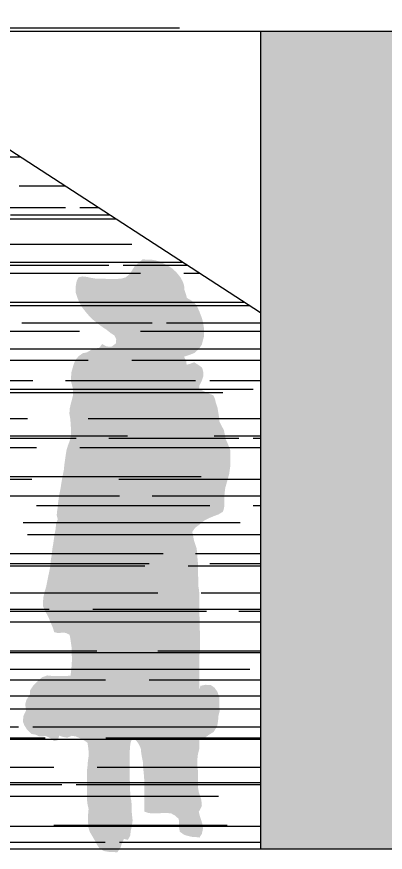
# Model space of a CAD drawing. Header units: millimetres. Extents: x 589 to 1175, y -455 to -172.
# Drawn here: x 1036.403 to 1037.481, y -327.483 to -325.036 of the extents above; entities that cross this region are included whole.
import ezdxf

# ---------------------------------------------------------------- set-up
doc = ezdxf.new("R2010")
doc.units = ezdxf.units.MM
for name, color, linetype in [('pohled', 4, 'Continuous'), ('SRAFA', 251, 'Continuous'), ('srafa fasada', 253, 'Continuous'), ('stafaz', 252, 'Continuous'), ('ZDIVO', 1, 'Continuous')]:
    doc.layers.add(name, color=color, linetype=linetype)

msp = doc.modelspace()

# ---------------------------------------------------------------- hatches: boundary and pattern name
at = {"layer": 'pohled'}
h = msp.add_hatch(dxfattribs=at)
h.set_pattern_fill('AR-RROOF', color=256, style=0)
h.paths.add_polyline_path([(1039.9164, -323.923), (1041.8964, -323.923), (1041.8964, -325.073), (1043.2664, -325.073), (1043.2664, -321.2706), (1039.1664, -321.2706), (1039.1664, -323.373), (1032.7164, -323.373), (1032.7164, -321.2706), (1029.9664, -321.2706), (1029.9664, -325.073), (1039.1664, -325.073), (1039.9164, -325.073)])
at = {"layer": 'SRAFA'}
h = msp.add_hatch(dxfattribs=at)
h.set_pattern_fill('AR-RROOF', color=256, scale=0.005, style=0)
h.paths.add_polyline_path([(1037.1164, -327.473), (1037.1164, -325.9027), (1035.8446, -325.0784), (1032.4135, -325.073), (1032.4135, -327.473)])
at = {"layer": 'srafa fasada'}
msp.add_hatch(color=256, dxfattribs=at).paths.add_polyline_path([(1039.1664, -325.0784), (1037.1164, -325.0784), (1037.1164, -327.473), (1039.1664, -327.473)])
at = {"layer": 'stafaz'}
msp.add_hatch(color=256, dxfattribs=at).paths.add_polyline_path([(1036.9342, -326.6874), (1036.9335, -326.671), (1036.9335, -326.66), (1036.9335, -326.6484), (1036.9329, -326.6347), (1036.9315, -326.6189), (1036.9308, -326.6059), (1036.9287, -326.5909), (1036.9246, -326.5792), (1036.9212, -326.5682), (1036.9192, -326.5573), (1036.9164, -326.5443), (1036.9246, -326.5326), (1036.9383, -326.5224), (1036.952, -326.5107), (1036.963, -326.5052), (1036.9794, -326.4984), (1036.9938, -326.4929), (1037.0061, -326.4854), (1037.0096, -326.4744), (1037.0103, -326.4628), (1037.0103, -326.4491), (1037.0109, -326.4319), (1037.013, -326.4155), (1037.0178, -326.3991), (1037.0246, -326.3744), (1037.026, -326.3634), (1037.0281, -326.3491), (1037.0281, -326.3367), (1037.0281, -326.321), (1037.0281, -326.3066), (1037.0212, -326.2881), (1037.0144, -326.273), (1037.0116, -326.2586), (1037.0089, -326.2463), (1037.002, -326.2333), (1036.9959, -326.221), (1036.9952, -326.21), (1036.9924, -326.1936), (1036.9904, -326.1812), (1036.9856, -326.1669), (1036.9829, -326.1552), (1036.9781, -326.1443), (1036.9664, -326.1401), (1036.95, -326.1326), (1036.9376, -326.1264), (1036.9376, -326.1155), (1036.9445, -326.1018), (1036.9493, -326.0874), (1036.9486, -326.0758), (1036.9452, -326.0634), (1036.9342, -326.0552), (1036.9219, -326.0477), (1036.9109, -326.0518), (1036.9, -326.0552), (1036.8986, -326.0436), (1036.8924, -326.0312), (1036.9075, -326.0264), (1036.9233, -326.0203), (1036.9363, -326.0079), (1036.9445, -325.9956), (1036.9472, -325.9847), (1036.9507, -325.9723), (1036.9507, -325.9614), (1036.9507, -325.9477), (1036.9486, -325.9347), (1036.9459, -325.9223), (1036.9418, -325.9107), (1036.937, -325.8984), (1036.9308, -325.8847), (1036.9226, -325.8737), (1036.9116, -325.8655), (1036.9007, -325.8593), (1036.8979, -325.8484), (1036.8938, -325.8367), (1036.8924, -325.8223), (1036.8883, -325.8107), (1036.8815, -325.7984), (1036.8698, -325.784), (1036.8568, -325.7723), (1036.8445, -325.7641), (1036.8335, -325.7586), (1036.8205, -325.7525), (1036.8075, -325.749), (1036.7959, -325.747), (1036.7828, -325.747), (1036.7712, -325.7463), (1036.7479, -325.7662), (1036.7411, -325.7771), (1036.7342, -325.7881), (1036.7219, -325.799), (1036.7096, -325.8025), (1036.6945, -325.8038), (1036.6815, -325.8038), (1036.6705, -325.8038), (1036.6589, -325.8031), (1036.6459, -325.8031), (1036.6328, -325.8025), (1036.6198, -325.8004), (1036.6075, -325.7977), (1036.5952, -325.7963), (1036.5835, -325.799), (1036.578, -325.81), (1036.5753, -325.8251), (1036.5753, -325.8436), (1036.5801, -325.8586), (1036.5849, -325.8703), (1036.5924, -325.8847), (1036.6041, -325.8997), (1036.6164, -325.9141), (1036.6274, -325.9244), (1036.6411, -325.9353), (1036.6541, -325.9449), (1036.6657, -325.9525), (1036.6774, -325.9621), (1036.6883, -325.9689), (1036.6938, -325.9799), (1036.6931, -325.9922), (1036.6794, -326.0025), (1036.665, -326.0011), (1036.6527, -325.9942), (1036.6445, -326.0052), (1036.6328, -326.0073), (1036.6219, -326.0107), (1036.6075, -326.0189), (1036.5965, -326.021), (1036.5835, -326.0299), (1036.5733, -326.0429), (1036.5685, -326.0566), (1036.563, -326.0758), (1036.5616, -326.0915), (1036.5616, -326.1045), (1036.565, -326.1162), (1036.5678, -326.1285), (1036.5678, -326.1422), (1036.5643, -326.1566), (1036.5602, -326.1717), (1036.5575, -326.1847), (1036.5568, -326.1991), (1036.5589, -326.21), (1036.5602, -326.223), (1036.5609, -326.2347), (1036.5616, -326.2484), (1036.5616, -326.26), (1036.5575, -326.2785), (1036.5527, -326.2908), (1036.5486, -326.3039), (1036.5465, -326.3162), (1036.5445, -326.3299), (1036.5424, -326.3449), (1036.5404, -326.3641), (1036.5363, -326.384), (1036.5335, -326.4004), (1036.5308, -326.4176), (1036.5267, -326.4381), (1036.5239, -326.458), (1036.5226, -326.473), (1036.5205, -326.4847), (1036.5198, -326.4956), (1036.5226, -326.5073), (1036.5178, -326.521), (1036.5164, -326.5361), (1036.5137, -326.5498), (1036.5116, -326.5648), (1036.5096, -326.5785), (1036.5068, -326.595), (1036.5048, -326.6135), (1036.502, -326.6292), (1036.5006, -326.647), (1036.4972, -326.6641), (1036.4945, -326.6758), (1036.4911, -326.6929), (1036.489, -326.7039), (1036.4842, -326.7203), (1036.4808, -326.7354), (1036.4794, -326.7498), (1036.4794, -326.7621), (1036.4856, -326.7758), (1036.4952, -326.7936), (1036.502, -326.81), (1036.5089, -326.8265), (1036.5123, -326.8381), (1036.5246, -326.8409), (1036.5356, -326.8395), (1036.5465, -326.8402), (1036.5575, -326.8457), (1036.5602, -326.8607), (1036.563, -326.8813), (1036.5637, -326.9039), (1036.5643, -326.9148), (1036.5637, -326.932), (1036.5616, -326.9532), (1036.5602, -326.9655), (1036.5486, -326.9662), (1036.5308, -326.9662), (1036.5171, -326.9662), (1036.5061, -326.9662), (1036.4917, -326.9648), (1036.4767, -326.9703), (1036.465, -326.9806), (1036.4513, -326.9943), (1036.4417, -327.0087), (1036.4417, -327.0196), (1036.4308, -327.0368), (1036.4274, -327.0498), (1036.4301, -327.0669), (1036.4226, -327.0827), (1036.4205, -327.0991), (1036.4246, -327.1101), (1036.4328, -327.1237), (1036.4458, -327.1361), (1036.4575, -327.1381), (1036.4684, -327.1436), (1036.4876, -327.1422), (1036.4986, -327.147), (1036.5123, -327.1573), (1036.5239, -327.1539), (1036.5267, -327.1409), (1036.5383, -327.145), (1036.5506, -327.147), (1036.5637, -327.1416), (1036.576, -327.1436), (1036.5869, -327.1484), (1036.5993, -327.1546), (1036.6102, -327.1621), (1036.6253, -327.1614), (1036.6096, -327.1621), (1036.6116, -327.1737), (1036.613, -327.1868), (1036.613, -327.2018), (1036.6109, -327.2155), (1036.6102, -327.2272), (1036.6082, -327.2436), (1036.6082, -327.2566), (1036.6082, -327.2683), (1036.6082, -327.2813), (1036.6082, -327.2998), (1036.6082, -327.3155), (1036.6082, -327.3279), (1036.6096, -327.3409), (1036.613, -327.3559), (1036.6116, -327.371), (1036.6109, -327.3847), (1036.6116, -327.397), (1036.6123, -327.4087), (1036.6164, -327.4231), (1036.6239, -327.4354), (1036.6322, -327.4498), (1036.6376, -327.4607), (1036.6459, -327.4724), (1036.6589, -327.4792), (1036.6712, -327.4813), (1036.6849, -327.482), (1036.6972, -327.4827), (1036.7068, -327.4683), (1036.7102, -327.4566), (1036.7164, -327.4436), (1036.7281, -327.4464), (1036.7349, -327.4334), (1036.7363, -327.4203), (1036.7397, -327.4046), (1036.7418, -327.3895), (1036.7404, -327.3765), (1036.739, -327.3621), (1036.739, -327.3477), (1036.7383, -327.3333), (1036.7356, -327.3203), (1036.7349, -327.3094), (1036.7342, -327.2977), (1036.7342, -327.2827), (1036.7335, -327.271), (1036.7335, -327.258), (1036.7335, -327.2436), (1036.7335, -327.232), (1036.7328, -327.2162), (1036.7328, -327.2018), (1036.7328, -327.1909), (1036.7342, -327.1779), (1036.7349, -327.1669), (1036.7376, -327.1553), (1036.7486, -327.1511), (1036.7589, -327.1642), (1036.7657, -327.1785), (1036.7671, -327.1929), (1036.7691, -327.2039), (1036.7719, -327.2183), (1036.7726, -327.234), (1036.7739, -327.2464), (1036.7753, -327.2614), (1036.776, -327.2724), (1036.776, -327.2833), (1036.776, -327.2984), (1036.776, -327.3114), (1036.776, -327.3258), (1036.776, -327.3402), (1036.776, -327.3518), (1036.776, -327.3635), (1036.7883, -327.3676), (1036.8013, -327.369), (1036.8171, -327.369), (1036.8281, -327.3676), (1036.8438, -327.3676), (1036.8548, -327.369), (1036.8657, -327.3751), (1036.8767, -327.3847), (1036.8781, -327.397), (1036.8774, -327.4094), (1036.8801, -327.4224), (1036.8924, -327.4313), (1036.9034, -327.4347), (1036.9157, -327.4375), (1036.9267, -327.4381), (1036.9376, -327.4395), (1036.9445, -327.4286), (1036.9479, -327.4135), (1036.9459, -327.3991), (1036.9424, -327.3881), (1036.9383, -327.3751), (1036.9356, -327.3642), (1036.9445, -327.347), (1036.9431, -327.3299), (1036.9397, -327.319), (1036.9356, -327.3066), (1036.9329, -327.2909), (1036.9329, -327.2717), (1036.9335, -327.2594), (1036.9335, -327.2484), (1036.9322, -327.2375), (1036.9308, -327.2251), (1036.9308, -327.2142), (1036.9329, -327.1964), (1036.937, -327.1792), (1036.9376, -327.1642), (1036.937, -327.1532), (1036.9486, -327.1505), (1036.965, -327.1388), (1036.9787, -327.1306), (1036.989, -327.1142), (1036.9918, -327.0998), (1036.9931, -327.0827), (1036.9966, -327.069), (1036.9959, -327.0553), (1036.9952, -327.0416), (1036.9952, -327.0272), (1036.9897, -327.0121), (1036.9815, -327.0005), (1036.9705, -326.9929), (1036.9555, -326.9922), (1036.9404, -326.995), (1036.937, -327.0066), (1036.937, -326.9902), (1036.937, -326.9792), (1036.937, -326.9642), (1036.937, -326.947), (1036.937, -326.932), (1036.937, -326.9189), (1036.9376, -326.9025), (1036.939, -326.8902), (1036.939, -326.8758), (1036.939, -326.8641), (1036.939, -326.8525), (1036.939, -326.8415), (1036.9383, -326.8285), (1036.9383, -326.8162), (1036.9383, -326.8004), (1036.937, -326.7854), (1036.937, -326.7689), (1036.937, -326.7546), (1036.937, -326.7388), (1036.937, -326.7272), (1036.9363, -326.7148), (1036.9342, -326.7032)])

# ---------------------------------------------------------------- linework, layer by layer
at = {"layer": 'pohled'}
for p, q in [((1030.3934, -325.0784), (1039.9164, -325.0784)), ((1037.1164, -325.9027), (1035.8446, -325.0784)), ((1037.1164, -325.0784), (1037.1164, -327.473))]:
    msp.add_line(p, q, dxfattribs=at)
at = {"layer": 'ZDIVO'}
msp.add_line((1026.9103, -327.473), (1047.7613, -327.473), dxfattribs=at)

doc.saveas('drawing.dxf')
